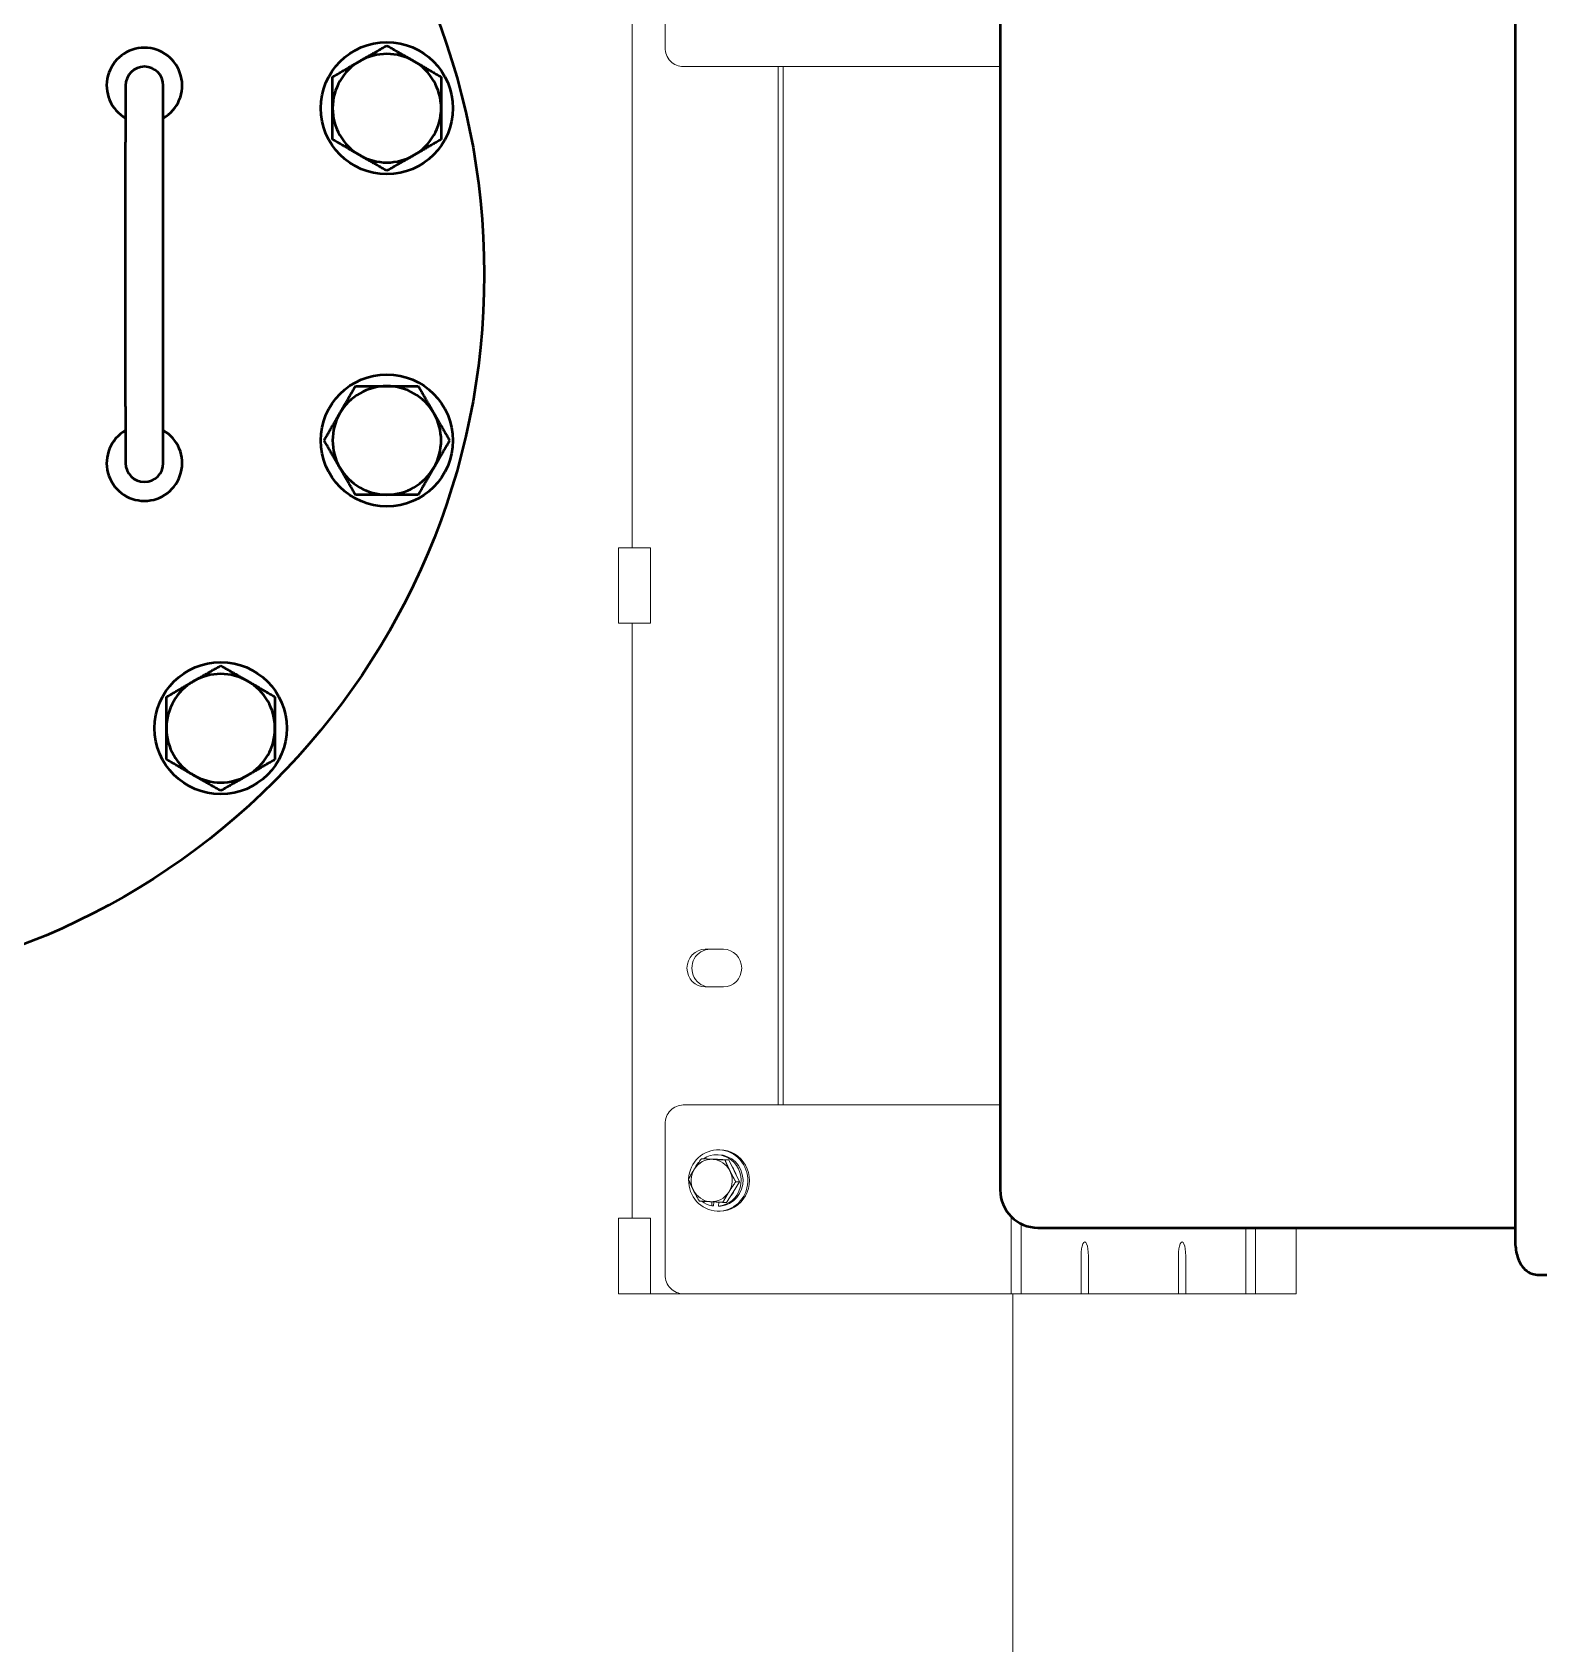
# Model space of a CAD drawing. Header units: inches. Extents: x 15 to 402, y 6 to 261.
# Drawn here: x 202.25 to 222.2, y 73.88 to 95.22 of the extents above; entities that cross this region are included whole.
import ezdxf

# ---------------------------------------------------------------- set-up
doc = ezdxf.new("R2010")
doc.units = ezdxf.units.IN
doc.header["$LTSCALE"] = 12
doc.header["$MEASUREMENT"] = 0
doc.layers.add('Visible (ANSI)', color=7, linetype='Continuous', lineweight=50)

msp = doc.modelspace()

# ---------------------------------------------------------------- linework, layer by layer
at = {"layer": 'Visible (ANSI)', "linetype": 'Continuous', "lineweight": 18}
for p, q in [((210.634265, 97.014122), (210.634265, 95.014122)), ((210.199831, 96.274122), (210.199831, 88.394122)), ((210.875747, 94.764122), (214.161686, 94.764122)), ((212.131683, 81.014122), (212.131683, 94.764122)), ((212.196387, 94.764122), (212.196387, 81.014122)), ((214.697512, 94.764122), (214.161686, 94.764122)), ((214.697512, 94.764122), (215.072198, 94.764122)), ((210.018665, 88.394122), (210.441312, 88.394122)), ((210.018665, 88.394122), (210.018665, 87.394122)), ((210.441312, 88.394122), (210.441312, 87.394122)), ((210.018665, 87.394122), (210.441312, 87.394122)), ((210.199831, 87.394122), (210.199831, 79.514122)), ((211.165757, 83.076622), (211.407238, 83.076622)), ((211.407238, 82.576622), (211.165757, 82.576622)), ((214.161686, 81.014122), (210.875747, 81.014122)), ((214.161686, 81.014122), (214.697512, 81.014122)), ((215.072198, 81.014122), (214.697512, 81.014122)), ((210.634265, 80.764122), (210.634265, 78.764122)), ((211.164831, 80.303182), (211.114904, 80.303182)), ((211.164831, 80.303182), (211.321326, 80.294741)), ((211.338004, 80.354122), (211.313675, 80.354122)), ((211.321326, 80.294741), (211.477821, 80.2863)), ((211.338004, 80.420122), (211.35871, 80.420122)), ((211.477821, 80.2863), (211.427894, 80.2863)), ((211.477821, 80.2863), (211.549007, 80.14177)), ((211.549007, 80.14177), (211.620194, 79.99724)), ((211.534885, 79.861151), (211.449577, 79.725061)), ((211.620194, 79.99724), (211.534885, 79.861151)), ((211.620194, 79.99724), (211.570267, 79.99724)), ((211.254046, 79.732569), (211.251415, 79.680288)), ((211.275744, 79.680288), (211.251415, 79.680288)), ((211.275744, 79.680288), (211.27831, 79.731282)), ((211.338004, 79.608122), (211.35871, 79.608122)), ((211.342089, 79.675397), (211.344728, 79.727838)), ((211.366418, 79.675397), (211.342089, 79.675397)), ((211.449577, 79.725061), (211.39965, 79.725061)), ((210.018665, 79.514122), (210.441312, 79.514122)), ((210.018665, 79.514122), (210.018665, 78.514122)), ((210.441312, 79.514122), (210.441312, 78.514122)), ((215.218607, 78.514122), (215.218607, 79.535606)), ((215.348016, 79.442196), (215.348016, 78.514122)), ((218.324435, 78.514122), (218.324435, 79.389122)), ((218.453845, 79.389122), (218.453845, 78.514122)), ((218.989847, 78.514122), (218.989847, 79.389122)), ((216.143238, 78.514122), (216.143238, 79.014122)), ((216.240295, 79.014122), (216.240295, 78.514122)), ((217.432157, 78.514122), (217.432157, 79.014122)), ((217.529214, 79.014122), (217.529214, 78.514122)), ((210.018665, 78.514122), (210.441312, 78.514122)), ((210.441312, 78.514122), (210.875747, 78.514122)), ((210.875747, 78.514122), (214.161686, 78.514122)), ((214.697512, 78.514122), (214.161686, 78.514122)), ((214.697512, 78.514122), (215.218607, 78.514122)), ((215.348016, 78.514122), (215.218607, 78.514122)), ((215.239499, 78.514122), (215.239499, 61.664122)), ((215.348016, 78.514122), (216.143238, 78.514122)), ((216.240295, 78.514122), (216.143238, 78.514122)), ((216.240295, 78.514122), (217.432157, 78.514122)), ((217.529214, 78.514122), (217.432157, 78.514122)), ((217.529214, 78.514122), (218.324435, 78.514122)), ((218.453845, 78.514122), (218.324435, 78.514122)), ((218.453845, 78.514122), (218.97494, 78.514122)), ((218.989847, 78.514122), (218.97494, 78.514122))]:
    msp.add_line(p, q, dxfattribs=at)
at = {"layer": 'Visible (ANSI)'}
for p, q in [((221.889564, 96.014122), (221.889564, 79.264122)), ((215.072198, 95.389122), (215.072198, 79.889122)), ((203.489183, 94.514122), (203.489183, 93.764122)), ((203.989183, 93.764122), (203.989183, 94.514122)), ((203.489183, 90.264122), (203.489183, 93.764122)), ((203.989183, 90.264122), (203.989183, 93.764122)), ((203.489183, 90.264122), (203.489183, 89.514122)), ((203.989183, 89.514122), (203.989183, 90.264122)), ((215.572198, 79.389122), (221.850716, 79.389122)), ((222.204269, 78.764122), (222.44575, 78.764122))]:
    msp.add_line(p, q, dxfattribs=at)
for centre, radius in [((198.739183, 92.014122), 9.5), ((206.949553, 94.214084), 0.875), ((206.949553, 89.81416), 0.875), ((204.749591, 86.003714), 0.875)]:
    msp.add_circle(centre, radius, dxfattribs=at)
for centre, radius, start, end in [((203.739183, 94.514122), 0.5, 90, 240), ((203.739183, 94.514122), 0.5, 300, 90), ((203.739183, 94.514122), 0.25, 0, 180), ((206.949553, 94.214084), 0.71875, 120, 180), ((206.949553, 94.214084), 0.71875, 60, 120), ((206.949553, 94.214084), 0.71875, 0, 60), ((206.949553, 94.214084), 0.71875, 180, 240), ((206.949553, 94.214084), 0.71875, 300, 0), ((206.949553, 94.214084), 0.71875, 240, 300), ((206.949553, 89.81416), 0.71875, 90, 150), ((206.949553, 89.81416), 0.71875, 30, 90), ((206.949553, 89.81416), 0.71875, 150, 210), ((206.949553, 89.81416), 0.71875, 330, 30), ((203.739183, 89.514122), 0.5, 120, 270), ((203.739183, 89.514122), 0.5, 270, 60), ((203.739183, 89.514122), 0.25, 180, 0), ((206.949553, 89.81416), 0.71875, 210, 270), ((206.949553, 89.81416), 0.71875, 270, 330), ((204.749591, 86.003714), 0.71875, 60, 120), ((204.749591, 86.003714), 0.71875, 120, 180), ((204.749591, 86.003714), 0.71875, 0, 60), ((204.749591, 86.003714), 0.71875, 180, 240), ((204.749591, 86.003714), 0.71875, 300, 0), ((204.749591, 86.003714), 0.71875, 240, 300), ((215.572198, 79.889122), 0.5, 180, 270)]:
    msp.add_arc(centre, radius, start, end, dxfattribs=at)
at = {"layer": 'Visible (ANSI)', "linetype": 'Continuous', "lineweight": 18}
for centre, major_axis, ratio, start_param, end_param in [((210.875747, 95.014122), (0, -0.25), 0.965925826, 4.71238898, 6.283185307), ((211.165757, 82.826622), (0, -0.25), 0.965925826, 3.141592654, 6.283185307), ((211.230461, 82.826622), (0, 0.25), 0.965925826, 0, 3.141592654), ((211.407238, 82.826622), (0, 0.25), 0.965925826, 3.141592654, 6.283185307), ((210.875747, 80.764122), (0, 0.25), 0.965925826, 0, 1.570796327), ((211.338004, 80.014122), (0, -0.406), 0.965925826, 4.681274132, 10.944542713), ((211.313675, 80.014122), (0, 0.34), 0.965925826, 0.7968523, 1.157463109), ((211.250781, 80.014122), (0, 0.281), 0.965925826, 6.231132193, 7.278329745), ((211.313675, 80.014122), (0, 0.34), 0.965925826, 3.22821892, 6.837658775), ((211.250781, 80.014122), (0, 0.281), 0.965925826, 5.183934642, 6.231132193), ((211.313675, 80.014122), (0, 0.281), 0.965925826, 6.181316927, 6.28094746), ((211.338004, 80.014122), (0, -0.34), 0.965925826, 0.086626266, 3.141592654), ((211.35871, 80.014122), (0, -0.406), 0.965925826, 0, 3.141592654), ((211.250781, 80.014122), (0, -0.281), 0.965925826, 4.136737091, 5.183934642), ((211.250781, 80.014122), (0, 0.281), 0.965925826, 4.136737091, 5.183934642), ((211.313675, 80.014122), (0, -0.281), 0.965925826, 1.835865557, 2.24881842), ((211.250781, 80.014122), (0, -0.281), 0.965925826, 5.183934642, 6.231132193), ((211.313675, 80.014122), (0, 0.34), 0.965925826, 1.965767181, 2.152473769), ((211.250781, 80.014122), (0, -0.281), 0.965925826, 6.231132193, 7.278329745), ((211.313675, 80.014122), (0, -0.281), 0.965925826, 0.794809034, 1.195479841), ((211.313675, 80.014122), (0, -0.34), 0.965925826, 5.649921347, 6.092452814), ((216.191766, 79.014122), (0, 0.1875), 0.258819045, 4.71238898, 7.853981634), ((217.480685, 79.014122), (0, 0.1875), 0.258819045, 4.71238898, 7.853981634), ((210.875747, 78.764122), (0, -0.25), 0.965925826, 4.71238898, 6.283185307)]:
    msp.add_ellipse(centre, major_axis=major_axis, ratio=ratio, start_param=start_param, end_param=end_param, dxfattribs=at)
at = {"layer": 'Visible (ANSI)'}
for points, weights in [([(206.590178, 94.83654), (206.756964, 94.932834), (206.949553, 95.044025)], [1, 1.04314139574, 1.01001874936]), ([(206.949553, 95.044025), (207.142141, 94.932834), (207.308928, 94.83654)], [1.01001874936, 1.04314139574, 1]), ([(206.230803, 94.629054), (206.423391, 94.740245), (206.590178, 94.83654)], [1.01001874936, 1.04314139574, 1]), ([(207.308928, 94.83654), (207.475714, 94.740245), (207.668303, 94.629054)], [1, 1.04314139574, 1.01001874936]), ([(206.230803, 94.214084), (206.230803, 94.406672), (206.230803, 94.629054)], [1, 1.04314139574, 1.01001874936]), ([(207.668303, 94.629054), (207.668303, 94.406672), (207.668303, 94.214084)], [1.01001874936, 1.04314139574, 1]), ([(206.230803, 93.799113), (206.230803, 94.021495), (206.230803, 94.214084)], [1.01001874936, 1.04314139574, 1]), ([(207.668303, 94.214084), (207.668303, 94.021495), (207.668303, 93.799113)], [1, 1.04314139574, 1.01001874936]), ([(206.590178, 93.591628), (206.423391, 93.687922), (206.230803, 93.799113)], [1, 1.04314139574, 1.01001874936]), ([(207.668303, 93.799113), (207.475714, 93.687922), (207.308928, 93.591628)], [1.01001874936, 1.04314139574, 1]), ([(206.949553, 93.384143), (206.756964, 93.495334), (206.590178, 93.591628)], [1.01001874936, 1.04314139574, 1]), ([(207.308928, 93.591628), (207.142141, 93.495334), (206.949553, 93.384143)], [1, 1.04314139574, 1.01001874936]), ([(206.327097, 90.173535), (206.423391, 90.340322), (206.534582, 90.53291)], [1, 1.04314139574, 1.01001874936]), ([(206.534582, 90.53291), (206.756964, 90.53291), (206.949553, 90.53291)], [1.01001874936, 1.04314139574, 1]), ([(206.949553, 90.53291), (207.142141, 90.53291), (207.364523, 90.53291)], [1, 1.04314139574, 1.01001874936]), ([(207.364523, 90.53291), (207.475714, 90.340322), (207.572009, 90.173535)], [1.01001874936, 1.04314139574, 1]), ([(206.119612, 89.81416), (206.230803, 90.006749), (206.327097, 90.173535)], [1.01001874936, 1.04314139574, 1]), ([(207.572009, 90.173535), (207.668303, 90.006749), (207.779494, 89.81416)], [1, 1.04314139574, 1.01001874936]), ([(206.327097, 89.454785), (206.230803, 89.621572), (206.119612, 89.81416)], [1, 1.04314139574, 1.01001874936]), ([(207.779494, 89.81416), (207.668303, 89.621572), (207.572009, 89.454785)], [1.01001874936, 1.04314139574, 1]), ([(206.534582, 89.09541), (206.423391, 89.287999), (206.327097, 89.454785)], [1.01001874936, 1.04314139574, 1]), ([(207.572009, 89.454785), (207.475714, 89.287999), (207.364523, 89.09541)], [1, 1.04314139574, 1.01001874936]), ([(206.949553, 89.09541), (206.756964, 89.09541), (206.534582, 89.09541)], [1, 1.04314139574, 1.01001874936]), ([(207.364523, 89.09541), (207.142141, 89.09541), (206.949553, 89.09541)], [1.01001874936, 1.04314139574, 1]), ([(204.390216, 86.62617), (204.557002, 86.722464), (204.749591, 86.833655)], [1, 1.04314139574, 1.01001874936]), ([(204.749591, 86.833655), (204.942179, 86.722464), (205.108966, 86.62617)], [1.01001874936, 1.04314139574, 1]), ([(204.030841, 86.418685), (204.223429, 86.529876), (204.390216, 86.62617)], [1.01001874936, 1.04314139574, 1]), ([(205.108966, 86.62617), (205.275752, 86.529876), (205.468341, 86.418685)], [1, 1.04314139574, 1.01001874936]), ([(204.030841, 86.003714), (204.030841, 86.196303), (204.030841, 86.418685)], [1, 1.04314139574, 1.01001874936]), ([(205.468341, 86.418685), (205.468341, 86.196303), (205.468341, 86.003714)], [1.01001874936, 1.04314139574, 1]), ([(204.030841, 85.588744), (204.030841, 85.811126), (204.030841, 86.003714)], [1.01001874936, 1.04314139574, 1]), ([(205.468341, 86.003714), (205.468341, 85.811126), (205.468341, 85.588744)], [1, 1.04314139574, 1.01001874936]), ([(204.390216, 85.381259), (204.223429, 85.477553), (204.030841, 85.588744)], [1, 1.04314139574, 1.01001874936]), ([(205.468341, 85.588744), (205.275752, 85.477553), (205.108966, 85.381259)], [1.01001874936, 1.04314139574, 1]), ([(204.749591, 85.173773), (204.557002, 85.284964), (204.390216, 85.381259)], [1.01001874936, 1.04314139574, 1]), ([(205.108966, 85.381259), (204.942179, 85.284964), (204.749591, 85.173773)], [1, 1.04314139574, 1.01001874936])]:
    msp.add_rational_spline(points, weights, degree=2, dxfattribs=at)
at = {"layer": 'Visible (ANSI)', "linetype": 'Continuous', "lineweight": 18}
for points in [[(211.023099, 80.167093), (211.062691, 80.230252), (211.114904, 80.303182)], [(211.114904, 80.303182), (211.192274, 80.298659), (211.264903, 80.294741)], [(211.264903, 80.294741), (211.337533, 80.290824), (211.427894, 80.2863)], [(211.427894, 80.2863), (211.459547, 80.208847), (211.492585, 80.14177)], [(210.944287, 80.031004), (210.983507, 80.103934), (211.023099, 80.167093)], [(211.008977, 79.886474), (210.975939, 79.95355), (210.944287, 80.031004)], [(211.492585, 80.14177), (211.525623, 80.074693), (211.570267, 79.99724)], [(211.08666, 79.741944), (211.042015, 79.819397), (211.008977, 79.886474)], [(211.478463, 79.861151), (211.438871, 79.797991), (211.39965, 79.725061)], [(211.570267, 79.99724), (211.518055, 79.92431), (211.478463, 79.861151)], [(211.236659, 79.733503), (211.164029, 79.73742), (211.08666, 79.741944)], [(211.39965, 79.725061), (211.309289, 79.729585), (211.236659, 79.733503)]]:
    msp.add_rational_spline(points, [1, 1.0379548493, 1], degree=2, dxfattribs=at)
at = {"layer": 'Visible (ANSI)'}
msp.add_open_spline([(221.850716, 79.389122), (221.863969, 79.389122), (221.877206, 79.387761), (221.889564, 79.385299)], degree=3, dxfattribs=at)
msp.add_open_spline([(221.889564, 79.264122), (221.889564, 79.231166), (221.890893, 79.198229), (221.896328, 79.133607), (221.900397, 79.101981), (221.912059, 79.039968), (221.919411, 79.009756), (221.942055, 78.946191), (221.955237, 78.91264), (221.998664, 78.858123), (222.010679, 78.844884), (222.049033, 78.811594), (222.080309, 78.790685), (222.146653, 78.769074), (222.175373, 78.764122), (222.204269, 78.764122)], degree=3, knots=[3.141592654, 3.141592654, 3.141592654, 3.141592654, 3.455751919, 3.455751919, 3.769911184, 3.769911184, 4.08407045, 4.08407045, 4.398229715, 4.398229715, 4.491412684, 4.491412684, 4.628277675, 4.628277675, 4.71238898, 4.71238898, 4.71238898, 4.71238898], dxfattribs=at)

doc.saveas('drawing.dxf')
